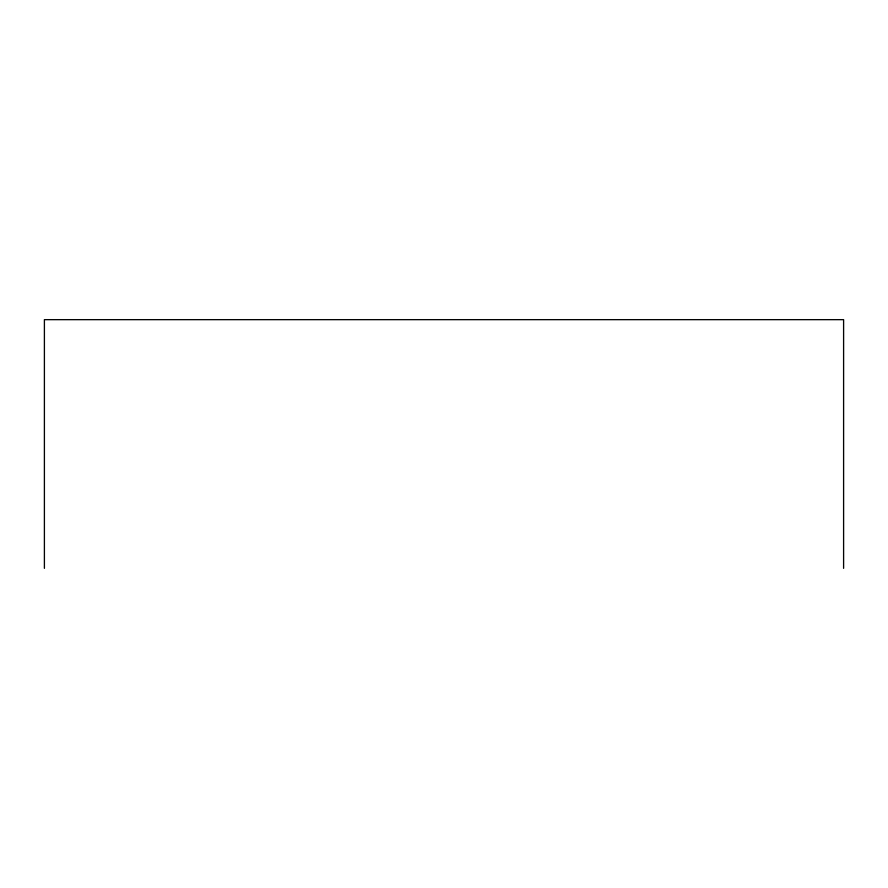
<?xml version="1.0" encoding="UTF-8"?>
<svg xmlns="http://www.w3.org/2000/svg" width="888" height="888" viewBox="0 0 888 888"><rect width="100%" height="100%" fill="white"/><g stroke="black" fill="none" stroke-linecap="round" stroke-linejoin="round"><path stroke-width="1.33" d="M843.6 568.342L843.6 319.658L44.4 319.658L44.4 568.342"/></g></svg>
